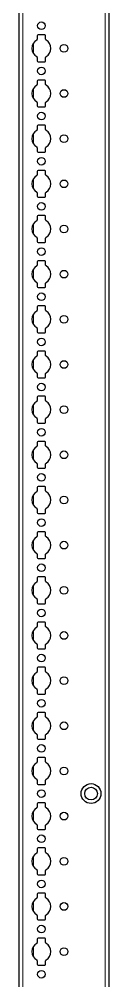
# Model space of a CAD drawing. Header units: millimetres. Extents: x -199 to 4825, y -1647 to 1507.
# Drawn here: x 4775 to 4825, y -318 to 214 of the extents above; entities that cross this region are included whole.
import ezdxf

# ---------------------------------------------------------------- set-up
doc = ezdxf.new("R2010")
doc.units = ezdxf.units.MM

msp = doc.modelspace()

# ---------------------------------------------------------------- linework, layer by layer
at = {"color": 7, "linetype": 'Continuous', "lineweight": 25}
for p, q in [((4775.21, -851.79), (4775.21, 1047.21)), ((4824.91, 1047.21), (4824.91, -851.79)), ((4785.26, 204.61), (4785.26, 202.73)), ((4789.36, 205.11), (4785.76, 205.11)), ((4789.86, 202.73), (4789.86, 204.61)), ((4785.26, 192.68), (4785.26, 190.81)), ((4789.86, 190.81), (4789.86, 192.68)), ((4785.76, 190.31), (4789.36, 190.31)), ((4785.26, 179.61), (4785.26, 177.73)), ((4789.36, 180.11), (4785.76, 180.11)), ((4789.86, 177.73), (4789.86, 179.61)), ((4785.26, 167.68), (4785.26, 165.81)), ((4785.76, 165.31), (4789.36, 165.31)), ((4789.86, 165.81), (4789.86, 167.68)), ((4785.26, 154.61), (4785.26, 152.73)), ((4789.36, 155.11), (4785.76, 155.11)), ((4789.86, 152.73), (4789.86, 154.61)), ((4785.26, 142.68), (4785.26, 140.81)), ((4785.76, 140.31), (4789.36, 140.31)), ((4789.86, 140.81), (4789.86, 142.68)), ((4785.26, 129.61), (4785.26, 127.73)), ((4789.36, 130.11), (4785.76, 130.11)), ((4789.86, 127.73), (4789.86, 129.61)), ((4785.26, 117.68), (4785.26, 115.81)), ((4789.86, 115.81), (4789.86, 117.68)), ((4785.76, 115.31), (4789.36, 115.31)), ((4785.26, 104.61), (4785.26, 102.73)), ((4789.36, 105.11), (4785.76, 105.11)), ((4789.86, 102.73), (4789.86, 104.61)), ((4785.26, 92.68), (4785.26, 90.81)), ((4789.86, 90.81), (4789.86, 92.68)), ((4785.76, 90.31), (4789.36, 90.31)), ((4789.36, 80.11), (4785.76, 80.11)), ((4785.26, 79.61), (4785.26, 77.73)), ((4789.86, 77.73), (4789.86, 79.61)), ((4785.26, 67.68), (4785.26, 65.81)), ((4785.76, 65.31), (4789.36, 65.31)), ((4789.86, 65.81), (4789.86, 67.68)), ((4785.26, 54.61), (4785.26, 52.73)), ((4789.36, 55.11), (4785.76, 55.11)), ((4789.86, 52.73), (4789.86, 54.61)), ((4785.26, 42.68), (4785.26, 40.81)), ((4789.86, 40.81), (4789.86, 42.68)), ((4785.76, 40.31), (4789.36, 40.31)), ((4785.26, 29.61), (4785.26, 27.73)), ((4789.36, 30.11), (4785.76, 30.11)), ((4789.86, 27.73), (4789.86, 29.61)), ((4785.26, 17.68), (4785.26, 15.81)), ((4789.86, 15.81), (4789.86, 17.68)), ((4785.76, 15.31), (4789.36, 15.31)), ((4785.26, 4.61), (4785.26, 2.73)), ((4789.36, 5.11), (4785.76, 5.11)), ((4789.86, 2.73), (4789.86, 4.61)), ((4785.26, -7.32), (4785.26, -9.19)), ((4785.76, -9.69), (4789.36, -9.69)), ((4789.86, -9.19), (4789.86, -7.32)), ((4785.26, -20.39), (4785.26, -22.27)), ((4789.36, -19.89), (4785.76, -19.89)), ((4789.86, -22.27), (4789.86, -20.39)), ((4785.26, -32.32), (4785.26, -34.19)), ((4785.76, -34.69), (4789.36, -34.69)), ((4789.86, -34.19), (4789.86, -32.32)), ((4785.26, -45.39), (4785.26, -47.27)), ((4789.36, -44.89), (4785.76, -44.89)), ((4789.86, -47.27), (4789.86, -45.39)), ((4785.26, -57.32), (4785.26, -59.19)), ((4789.86, -59.19), (4789.86, -57.32)), ((4785.76, -59.69), (4789.36, -59.69)), ((4785.26, -70.39), (4785.26, -72.27)), ((4789.36, -69.89), (4785.76, -69.89)), ((4789.86, -72.27), (4789.86, -70.39)), ((4785.26, -82.32), (4785.26, -84.19)), ((4785.76, -84.69), (4789.36, -84.69)), ((4789.86, -84.19), (4789.86, -82.32)), ((4785.26, -95.39), (4785.26, -97.27)), ((4789.36, -94.89), (4785.76, -94.89)), ((4789.86, -97.27), (4789.86, -95.39)), ((4785.26, -107.32), (4785.26, -109.19)), ((4785.76, -109.69), (4789.36, -109.69)), ((4789.86, -109.19), (4789.86, -107.32)), ((4785.26, -120.39), (4785.26, -122.27)), ((4789.36, -119.89), (4785.76, -119.89)), ((4789.86, -122.27), (4789.86, -120.39)), ((4785.26, -132.32), (4785.26, -134.19)), ((4789.86, -134.19), (4789.86, -132.32)), ((4785.76, -134.69), (4789.36, -134.69)), ((4785.26, -145.39), (4785.26, -147.27)), ((4789.36, -144.89), (4785.76, -144.89)), ((4789.86, -147.27), (4789.86, -145.39)), ((4785.26, -157.32), (4785.26, -159.19)), ((4789.86, -159.19), (4789.86, -157.32)), ((4785.76, -159.69), (4789.36, -159.69)), ((4789.36, -169.89), (4785.76, -169.89)), ((4785.26, -170.39), (4785.26, -172.27)), ((4789.86, -172.27), (4789.86, -170.39)), ((4785.26, -182.32), (4785.26, -184.19)), ((4785.76, -184.69), (4789.36, -184.69)), ((4789.86, -184.19), (4789.86, -182.32)), ((4785.26, -195.39), (4785.26, -197.27)), ((4789.36, -194.89), (4785.76, -194.89)), ((4789.86, -197.27), (4789.86, -195.39)), ((4785.26, -207.32), (4785.26, -209.19)), ((4789.86, -209.19), (4789.86, -207.32)), ((4785.76, -209.69), (4789.36, -209.69)), ((4785.26, -220.39), (4785.26, -222.27)), ((4789.36, -219.89), (4785.76, -219.89)), ((4789.86, -222.27), (4789.86, -220.39)), ((4785.26, -232.32), (4785.26, -234.19)), ((4789.86, -234.19), (4789.86, -232.32)), ((4785.76, -234.69), (4789.36, -234.69)), ((4785.26, -245.39), (4785.26, -247.27)), ((4789.36, -244.89), (4785.76, -244.89)), ((4789.86, -247.27), (4789.86, -245.39)), ((4785.26, -257.32), (4785.26, -259.19)), ((4785.76, -259.69), (4789.36, -259.69)), ((4789.86, -259.19), (4789.86, -257.32)), ((4785.26, -270.39), (4785.26, -272.27)), ((4789.36, -269.89), (4785.76, -269.89)), ((4789.86, -272.27), (4789.86, -270.39)), ((4785.26, -282.32), (4785.26, -284.19)), ((4785.76, -284.69), (4789.36, -284.69)), ((4789.86, -284.19), (4789.86, -282.32)), ((4785.26, -295.39), (4785.26, -297.27)), ((4789.36, -294.89), (4785.76, -294.89)), ((4789.86, -297.27), (4789.86, -295.39)), ((4785.26, -307.32), (4785.26, -309.19)), ((4789.86, -309.19), (4789.86, -307.32)), ((4785.76, -309.69), (4789.36, -309.69))]:
    msp.add_line(p, q, dxfattribs=at)
at = {"color": 8, "linetype": 'Continuous', "lineweight": 18}
for p, q in [((4777.21, 1047.21), (4777.21, -851.79)), ((4822.91, -851.79), (4822.91, 1047.21)), ((4783.06, 200.41), (4783.06, 195)), ((4783.06, 175.41), (4783.06, 170)), ((4783.06, 150.41), (4783.06, 145)), ((4783.06, 125.41), (4783.06, 120)), ((4783.06, 100.41), (4783.06, 95)), ((4783.06, 75.41), (4783.06, 70)), ((4783.06, 50.41), (4783.06, 45)), ((4783.06, 25.41), (4783.06, 20)), ((4783.06, 0.41), (4783.06, -5)), ((4783.06, -24.59), (4783.06, -30)), ((4783.06, -49.59), (4783.06, -55)), ((4783.06, -74.59), (4783.06, -80)), ((4783.06, -99.59), (4783.06, -105)), ((4783.06, -124.59), (4783.06, -130)), ((4783.06, -149.59), (4783.06, -155)), ((4783.06, -174.59), (4783.06, -180)), ((4783.06, -199.59), (4783.06, -205)), ((4783.06, -224.59), (4783.06, -230)), ((4783.06, -249.59), (4783.06, -255)), ((4783.06, -274.59), (4783.06, -280)), ((4783.06, -299.59), (4783.06, -305))]:
    msp.add_line(p, q, dxfattribs=at)
at = {"color": 7, "linetype": 'Continuous', "lineweight": 25}
for centre, radius in [((4787.56, 210.21), 2.12), ((4800.06, 197.71), 2.12), ((4787.56, 185.21), 2.12), ((4800.06, 172.71), 2.12), ((4787.56, 160.21), 2.12), ((4800.06, 147.71), 2.12), ((4787.56, 135.21), 2.12), ((4800.06, 122.71), 2.12), ((4787.56, 110.21), 2.12), ((4800.06, 97.71), 2.12), ((4787.56, 85.21), 2.12), ((4800.06, 72.71), 2.12), ((4787.56, 60.21), 2.12), ((4800.06, 47.71), 2.12), ((4787.56, 35.21), 2.12), ((4800.06, 22.71), 2.12), ((4787.56, 10.21), 2.12), ((4800.06, -2.29), 2.12), ((4787.56, -14.79), 2.12), ((4800.06, -27.29), 2.12), ((4787.56, -39.79), 2.12), ((4800.06, -52.29), 2.12), ((4787.56, -64.79), 2.12), ((4800.06, -77.29), 2.12), ((4787.56, -89.79), 2.12), ((4800.06, -102.29), 2.12), ((4787.56, -114.79), 2.12), ((4800.06, -127.29), 2.12), ((4787.56, -139.79), 2.12), ((4800.06, -152.29), 2.12), ((4787.56, -164.79), 2.12), ((4800.06, -177.29), 2.12), ((4787.56, -189.79), 2.12), ((4800.06, -202.29), 2.12), ((4787.56, -214.79), 2.12), ((4815.06, -214.79), 5.5), ((4815.06, -214.79), 3.5), ((4800.06, -227.29), 2.12), ((4787.56, -239.79), 2.12), ((4800.06, -252.29), 2.12), ((4787.56, -264.79), 2.12), ((4800.06, -277.29), 2.12), ((4787.56, -289.79), 2.12), ((4800.06, -302.29), 2.12), ((4787.56, -314.79), 2.12)]:
    msp.add_circle(centre, radius, dxfattribs=at)
for centre, radius, start, end in [((4787.56, 197.71), 5.25, 119.1407, 240.8593), ((4784.76, 202.73), 0.5, 299.1407, 0), ((4785.76, 204.61), 0.5, 90, 180), ((4789.36, 204.61), 0.5, 0, 90), ((4790.36, 202.73), 0.5, 180, 240.8593), ((4787.56, 197.71), 5.25, 299.1407, 60.8593), ((4784.76, 192.68), 0.5, 0, 60.8593), ((4790.36, 192.68), 0.5, 119.1407, 180), ((4785.76, 190.81), 0.5, 180, 270), ((4789.36, 190.81), 0.5, 270, 0), ((4787.56, 172.71), 5.25, 119.1407, 240.8593), ((4784.76, 177.73), 0.5, 299.1407, 0), ((4785.76, 179.61), 0.5, 90, 180), ((4789.36, 179.61), 0.5, 0, 90), ((4790.36, 177.73), 0.5, 180, 240.8593), ((4787.56, 172.71), 5.25, 299.1407, 60.8593), ((4784.76, 167.68), 0.5, 0, 60.8593), ((4785.76, 165.81), 0.5, 180, 270), ((4789.36, 165.81), 0.5, 270, 0), ((4790.36, 167.68), 0.5, 119.1407, 180), ((4785.76, 154.61), 0.5, 90, 180), ((4789.36, 154.61), 0.5, 0, 90), ((4787.56, 147.71), 5.25, 119.1407, 240.8593), ((4784.76, 152.73), 0.5, 299.1407, 0), ((4790.36, 152.73), 0.5, 180, 240.8593), ((4787.56, 147.71), 5.25, 299.1407, 60.8593), ((4784.76, 142.68), 0.5, 0, 60.8593), ((4785.76, 140.81), 0.5, 180, 270), ((4789.36, 140.81), 0.5, 270, 0), ((4790.36, 142.68), 0.5, 119.1407, 180), ((4785.76, 129.61), 0.5, 90, 180), ((4789.36, 129.61), 0.5, 0, 90), ((4787.56, 122.71), 5.25, 119.1407, 240.8593), ((4784.76, 127.73), 0.5, 299.1407, 0), ((4790.36, 127.73), 0.5, 180, 240.8593), ((4787.56, 122.71), 5.25, 299.1407, 60.8593), ((4784.76, 117.68), 0.5, 0, 60.8593), ((4790.36, 117.68), 0.5, 119.1407, 180), ((4785.76, 115.81), 0.5, 180, 270), ((4789.36, 115.81), 0.5, 270, 0), ((4787.56, 97.71), 5.25, 119.1407, 240.8593), ((4784.76, 102.73), 0.5, 299.1407, 0), ((4785.76, 104.61), 0.5, 90, 180), ((4789.36, 104.61), 0.5, 0, 90), ((4790.36, 102.73), 0.5, 180, 240.8593), ((4787.56, 97.71), 5.25, 299.1407, 60.8593), ((4784.76, 92.68), 0.5, 0, 60.8593), ((4785.76, 90.81), 0.5, 180, 270), ((4789.36, 90.81), 0.5, 270, 0), ((4790.36, 92.68), 0.5, 119.1407, 180), ((4785.76, 79.61), 0.5, 90, 180), ((4789.36, 79.61), 0.5, 0, 90), ((4787.56, 72.71), 5.25, 119.1407, 240.8593), ((4784.76, 77.73), 0.5, 299.1407, 0), ((4790.36, 77.73), 0.5, 180, 240.8593), ((4787.56, 72.71), 5.25, 299.1407, 60.8593), ((4784.76, 67.68), 0.5, 0, 60.8593), ((4785.76, 65.81), 0.5, 180, 270), ((4789.36, 65.81), 0.5, 270, 0), ((4790.36, 67.68), 0.5, 119.1407, 180), ((4785.76, 54.61), 0.5, 90, 180), ((4789.36, 54.61), 0.5, 0, 90), ((4787.56, 47.71), 5.25, 119.1407, 240.8593), ((4784.76, 52.73), 0.5, 299.1407, 0), ((4790.36, 52.73), 0.5, 180, 240.8593), ((4787.56, 47.71), 5.25, 299.1407, 60.8593), ((4784.76, 42.68), 0.5, 0, 60.8593), ((4790.36, 42.68), 0.5, 119.1407, 180), ((4785.76, 40.81), 0.5, 180, 270), ((4789.36, 40.81), 0.5, 270, 0), ((4787.56, 22.71), 5.25, 119.1407, 240.8593), ((4784.76, 27.73), 0.5, 299.1407, 0), ((4785.76, 29.61), 0.5, 90, 180), ((4789.36, 29.61), 0.5, 0, 90), ((4790.36, 27.73), 0.5, 180, 240.8593), ((4787.56, 22.71), 5.25, 299.1407, 60.8593), ((4784.76, 17.68), 0.5, 0, 60.8593), ((4790.36, 17.68), 0.5, 119.1407, 180), ((4785.76, 15.81), 0.5, 180, 270), ((4789.36, 15.81), 0.5, 270, 0), ((4787.56, -2.29), 5.25, 119.1407, 240.8593), ((4784.76, 2.73), 0.5, 299.1407, 0), ((4785.76, 4.61), 0.5, 90, 180), ((4789.36, 4.61), 0.5, 0, 90), ((4790.36, 2.73), 0.5, 180, 240.8593), ((4787.56, -2.29), 5.25, 299.1407, 60.8593), ((4784.76, -7.32), 0.5, 0, 60.8593), ((4785.76, -9.19), 0.5, 180, 270), ((4789.36, -9.19), 0.5, 270, 0), ((4790.36, -7.32), 0.5, 119.1407, 180), ((4785.76, -20.39), 0.5, 90, 180), ((4789.36, -20.39), 0.5, 0, 90), ((4787.56, -27.29), 5.25, 119.1407, 240.8593), ((4784.76, -22.27), 0.5, 299.1407, 0), ((4790.36, -22.27), 0.5, 180, 240.8593), ((4787.56, -27.29), 5.25, 299.1407, 60.8593), ((4784.76, -32.32), 0.5, 0, 60.8593), ((4790.36, -32.32), 0.5, 119.1407, 180), ((4785.76, -34.19), 0.5, 180, 270), ((4789.36, -34.19), 0.5, 270, 0), ((4787.56, -52.29), 5.25, 119.1407, 240.8593), ((4784.76, -47.27), 0.5, 299.1407, 0), ((4785.76, -45.39), 0.5, 90, 180), ((4789.36, -45.39), 0.5, 0, 90), ((4790.36, -47.27), 0.5, 180, 240.8593), ((4787.56, -52.29), 5.25, 299.1407, 60.8593), ((4784.76, -57.32), 0.5, 0, 60.8593), ((4790.36, -57.32), 0.5, 119.1407, 180), ((4785.76, -59.19), 0.5, 180, 270), ((4789.36, -59.19), 0.5, 270, 0), ((4787.56, -77.29), 5.25, 119.1407, 240.8593), ((4784.76, -72.27), 0.5, 299.1407, 0), ((4785.76, -70.39), 0.5, 90, 180), ((4789.36, -70.39), 0.5, 0, 90), ((4790.36, -72.27), 0.5, 180, 240.8593), ((4787.56, -77.29), 5.25, 299.1407, 60.8593), ((4784.76, -82.32), 0.5, 0, 60.8593), ((4785.76, -84.19), 0.5, 180, 270), ((4789.36, -84.19), 0.5, 270, 0), ((4790.36, -82.32), 0.5, 119.1407, 180), ((4785.76, -95.39), 0.5, 90, 180), ((4789.36, -95.39), 0.5, 0, 90), ((4787.56, -102.29), 5.25, 119.1407, 240.8593), ((4784.76, -97.27), 0.5, 299.1407, 0), ((4790.36, -97.27), 0.5, 180, 240.8593), ((4787.56, -102.29), 5.25, 299.1407, 60.8593), ((4784.76, -107.32), 0.5, 0, 60.8593), ((4785.76, -109.19), 0.5, 180, 270), ((4789.36, -109.19), 0.5, 270, 0), ((4790.36, -107.32), 0.5, 119.1407, 180), ((4784.76, -122.27), 0.5, 299.1407, 0), ((4785.76, -120.39), 0.5, 90, 180), ((4789.36, -120.39), 0.5, 0, 90), ((4790.36, -122.27), 0.5, 180, 240.8593), ((4787.56, -127.29), 5.25, 119.1407, 240.8593), ((4787.56, -127.29), 5.25, 299.1407, 60.8593), ((4784.76, -132.32), 0.5, 0, 60.8593), ((4790.36, -132.32), 0.5, 119.1407, 180), ((4785.76, -134.19), 0.5, 180, 270), ((4789.36, -134.19), 0.5, 270, 0), ((4787.56, -152.29), 5.25, 119.1407, 240.8593), ((4784.76, -147.27), 0.5, 299.1407, 0), ((4785.76, -145.39), 0.5, 90, 180), ((4789.36, -145.39), 0.5, 0, 90), ((4790.36, -147.27), 0.5, 180, 240.8593), ((4787.56, -152.29), 5.25, 299.1407, 60.8593), ((4784.76, -157.32), 0.5, 0, 60.8593), ((4785.76, -159.19), 0.5, 180, 270), ((4789.36, -159.19), 0.5, 270, 0), ((4790.36, -157.32), 0.5, 119.1407, 180), ((4785.76, -170.39), 0.5, 90, 180), ((4789.36, -170.39), 0.5, 0, 90), ((4787.56, -177.29), 5.25, 119.1407, 240.8593), ((4784.76, -172.27), 0.5, 299.1407, 0), ((4790.36, -172.27), 0.5, 180, 240.8593), ((4787.56, -177.29), 5.25, 299.1407, 60.8593), ((4784.76, -182.32), 0.5, 0, 60.8593), ((4785.76, -184.19), 0.5, 180, 270), ((4789.36, -184.19), 0.5, 270, 0), ((4790.36, -182.32), 0.5, 119.1407, 180), ((4785.76, -195.39), 0.5, 90, 180), ((4789.36, -195.39), 0.5, 0, 90), ((4787.56, -202.29), 5.25, 119.1407, 240.8593), ((4784.76, -197.27), 0.5, 299.1407, 0), ((4790.36, -197.27), 0.5, 180, 240.8593), ((4787.56, -202.29), 5.25, 299.1407, 60.8593), ((4784.76, -207.32), 0.5, 0, 60.8593), ((4790.36, -207.32), 0.5, 119.1407, 180), ((4785.76, -209.19), 0.5, 180, 270), ((4789.36, -209.19), 0.5, 270, 0), ((4787.56, -227.29), 5.25, 119.1407, 240.8593), ((4784.76, -222.27), 0.5, 299.1407, 0), ((4785.76, -220.39), 0.5, 90, 180), ((4789.36, -220.39), 0.5, 0, 90), ((4790.36, -222.27), 0.5, 180, 240.8593), ((4787.56, -227.29), 5.25, 299.1407, 60.8593), ((4784.76, -232.32), 0.5, 0, 60.8593), ((4790.36, -232.32), 0.5, 119.1407, 180), ((4785.76, -234.19), 0.5, 180, 270), ((4789.36, -234.19), 0.5, 270, 0), ((4787.56, -252.29), 5.25, 119.1407, 240.8593), ((4784.76, -247.27), 0.5, 299.1407, 0), ((4785.76, -245.39), 0.5, 90, 180), ((4789.36, -245.39), 0.5, 0, 90), ((4790.36, -247.27), 0.5, 180, 240.8593), ((4787.56, -252.29), 5.25, 299.1407, 60.8593), ((4784.76, -257.32), 0.5, 0, 60.8593), ((4785.76, -259.19), 0.5, 180, 270), ((4789.36, -259.19), 0.5, 270, 0), ((4790.36, -257.32), 0.5, 119.1407, 180), ((4785.76, -270.39), 0.5, 90, 180), ((4789.36, -270.39), 0.5, 0, 90), ((4787.56, -277.29), 5.25, 119.1407, 240.8593), ((4784.76, -272.27), 0.5, 299.1407, 0), ((4790.36, -272.27), 0.5, 180, 240.8593), ((4787.56, -277.29), 5.25, 299.1407, 60.8593), ((4784.76, -282.32), 0.5, 0, 60.8593), ((4790.36, -282.32), 0.5, 119.1407, 180), ((4785.76, -284.19), 0.5, 180, 270), ((4789.36, -284.19), 0.5, 270, 0), ((4787.56, -302.29), 5.25, 119.1407, 240.8593), ((4784.76, -297.27), 0.5, 299.1407, 0), ((4785.76, -295.39), 0.5, 90, 180), ((4789.36, -295.39), 0.5, 0, 90), ((4790.36, -297.27), 0.5, 180, 240.8593), ((4787.56, -302.29), 5.25, 299.1407, 60.8593), ((4784.76, -307.32), 0.5, 0, 60.8593), ((4790.36, -307.32), 0.5, 119.1407, 180), ((4785.76, -309.19), 0.5, 180, 270), ((4789.36, -309.19), 0.5, 270, 0)]:
    msp.add_arc(centre, radius, start, end, dxfattribs=at)

doc.saveas('drawing.dxf')
